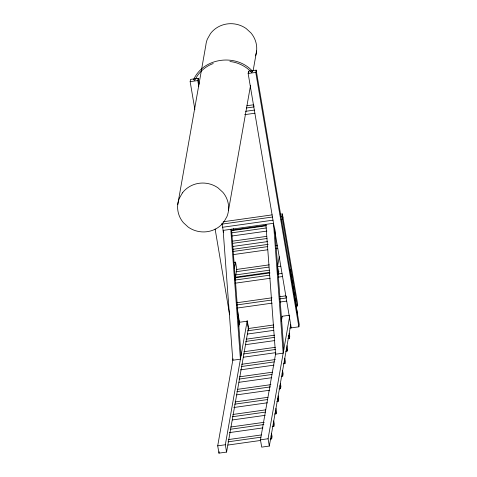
<?xml version="1.0" encoding="UTF-8"?>
<svg xmlns="http://www.w3.org/2000/svg" width="477" height="477" viewBox="0 0 477 477"><rect width="100%" height="100%" fill="white"/><g stroke="black" fill="none" stroke-linecap="round" stroke-linejoin="round"><path stroke-width="0.72" d="M194.872 109.507L190.15 81.65L190.55 79.397L198.176 78.323L199.165 84.185M198.772 86.438L197.776 80.571L198.176 78.323M177.736 204.651L205.831 45.297A25.549 24.41 10 0 1 207.364 39.108L210.518 33.533A25.549 24.41 10 0 1 246.138 28.519L250.985 32.967A25.549 24.41 10 0 1 255.565 55.821M291.244 327.884L248.147 73.482L248.547 71.228L256.173 70.155L299.264 324.563L298.87 326.811L289.783 328.093M222.288 222.992L222.091 224.118L272.462 217.023M228.513 210.321L250.556 85.323M253.132 70.703L256.614 50.961M298.87 326.811L255.773 72.409L256.173 70.155M254.02 105.822L253.818 106.949L246.52 107.975M234.44 268.551L235.566 262.153L234.261 262.338M234.917 280.082L236.795 269.422L235.566 262.153M248.481 327.836L226.575 452.077L218.949 453.15L217.709 445.828L233.056 358.805M238.715 326.703L239.746 320.854M218.949 453.15L219.205 451.689M226.575 452.077L225.335 444.755L247.241 320.514M295.883 306.252L297.195 306.067L281.967 216.182L282.366 213.929L280.178 214.233M282.897 217.065L282.497 219.319L281.036 219.521M278.753 273.905L277.525 266.643L279.278 256.692M290.046 270.125L290.159 269.481L297.493 314.104M290.714 324.742L269.32 446.055L261.7 447.128L260.46 439.812L275.801 352.789M281.335 321.415L282.235 316.299M286.48 296.312L286.182 298L279.611 298.93M269.32 446.055L268.08 438.739L289.73 315.959M270.209 439.102L271.669 438.9L272.069 436.646L271.538 433.51M272.421 426.557L273.881 426.349L274.281 424.095L273.75 420.958M274.633 414.006L276.094 413.797L276.493 411.55L275.962 408.407M276.851 401.455L278.306 401.252L278.705 398.999L278.174 395.862M279.063 388.904L280.524 388.701L280.917 386.448L280.387 383.311M281.275 376.359L282.736 376.15L283.129 373.902L282.599 370.76M283.487 363.808L284.948 363.605L285.341 361.351L284.811 358.215M285.699 351.257L287.16 351.054L287.559 348.8L287.023 345.664M287.911 338.712L289.372 338.503L289.772 336.255L289.235 333.113M297.195 306.067L297.588 303.813L282.366 213.929M213.231 63.542C206.863 65.76 201.437 70.173 197.466 75.569L194.705 80.345L193.59 79.677C203.548 57.323 236.604 53.358 252.601 71.317L251.904 72.254M193.59 79.677L193.912 79.623M252.089 71.705L252.601 71.317M190.15 81.65L197.776 80.571M248.147 73.482L255.773 72.409M246.913 105.727L253.484 104.797M245.589 111.32L254.348 110.086M244.659 114.665L254.885 113.222M223.218 221.763L272.134 214.877M280.506 216.385L281.967 216.182M222.622 227.255L272.999 220.165M231.804 230.147L266.148 225.311M231.721 230.629L266.059 225.794M231.351 232.877L266.375 227.946M231.882 236.014L266.905 231.083M232.406 241.183L266.715 236.353M232.74 243.336L267.048 238.5M232.532 246.52L267.573 241.589M233.11 249.28L268.157 244.349M232.716 251.534L267.758 246.597M275.789 245.47L277.25 245.261M233.235 254.617L267.549 249.787M275.581 248.654L277.769 248.35M236.449 269.469L269.302 264.842M236.049 271.723L268.903 267.096M277.525 266.643L280.792 266.184M235.113 275.014L269.427 270.179M234.857 277.262L269.511 272.385M234.744 277.906L270.012 272.945M277.513 271.89L278.985 271.681M235.298 280.029L269.612 275.193M277.644 274.066L282.02 273.446M235.089 283.213L270.137 278.282M278.163 277.149L282.545 276.535M236.938 302.74L271.979 297.803M280.011 296.676L285.848 295.853M236.538 304.994L271.58 300.057M237.063 308.076L272.105 303.139M280.136 302.013L286.707 301.088M239.132 322.321L247.122 321.194L248.535 329.559M282.247 316.251L289.509 315.225M248.04 328.564L273.589 324.962M247.641 330.811L273.923 327.115M247.444 334.055L273.72 330.352M246.162 339.177L274.639 335.17M245.768 341.431L274.239 337.424M245.572 344.674L274.77 340.56M243.95 351.728L275.342 347.31M243.556 353.982L275.676 349.456M243.353 357.219L275.479 352.7M241.738 364.279L275.324 359.551M241.344 366.533L274.192 361.906M240.414 369.872L273.995 365.143M239.526 376.83L272.379 372.203M239.132 379.078L271.979 374.451M238.929 382.321L271.783 377.695M237.313 389.375L270.894 384.647M236.914 391.629L270.501 386.901M236.717 394.867L269.571 390.246M235.101 401.926L267.955 397.299M234.702 404.18L267.555 399.553M233.778 407.519L267.358 402.791M232.889 414.477L265.743 409.85M232.49 416.725L265.343 412.104M232.293 419.969L265.146 415.342M230.677 427.022L264.258 422.294M230.278 429.276L263.859 424.548M229.348 432.621L262.934 427.893M228.465 439.573L261.313 434.946M228.066 441.827L260.919 437.2M217.709 445.828L225.335 444.755M260.46 439.812L268.08 438.739M227.869 445.065L260.722 440.438M229.92 61.533C238.184 62.32 245.941 66.416 251.719 72.319M248.547 71.228L248.797 72.695M288.841 335.367L289.372 338.503M286.629 347.918L287.16 351.054M284.417 360.463L284.948 363.605M282.205 373.014L282.736 376.15M279.987 385.565L280.524 388.701M277.775 398.11L278.306 401.252M275.563 410.661L276.094 413.797M273.351 423.212L273.881 426.349M271.139 435.763L271.669 438.9M233.259 228.519L233.503 229.968M247.468 321.945L248.296 326.828M248.535 328.218L248.767 329.613M231.53 229.163L241.058 355.586M237.296 309.263L239.651 323.197M221.996 223.54L223.486 232.335M237.767 316.65L238.017 318.117M238.261 319.584L239.132 324.718M215.115 229.014L229.646 314.79M274.847 228.978L283.803 349.569M265.904 224.375L275.551 354.22L283.177 353.147L273.53 223.302L223.153 230.391L232.8 360.236L240.426 359.163L230.779 229.318M182.417 192.893L179.263 198.468A25.549 24.41 10 0 0 183.359 222.652L188.212 227.1A25.549 24.41 10 0 0 223.832 222.079L226.986 216.51A25.549 24.41 10 0 0 222.89 192.326L218.037 187.878A25.549 24.41 10 0 0 182.417 192.893"/></g></svg>
